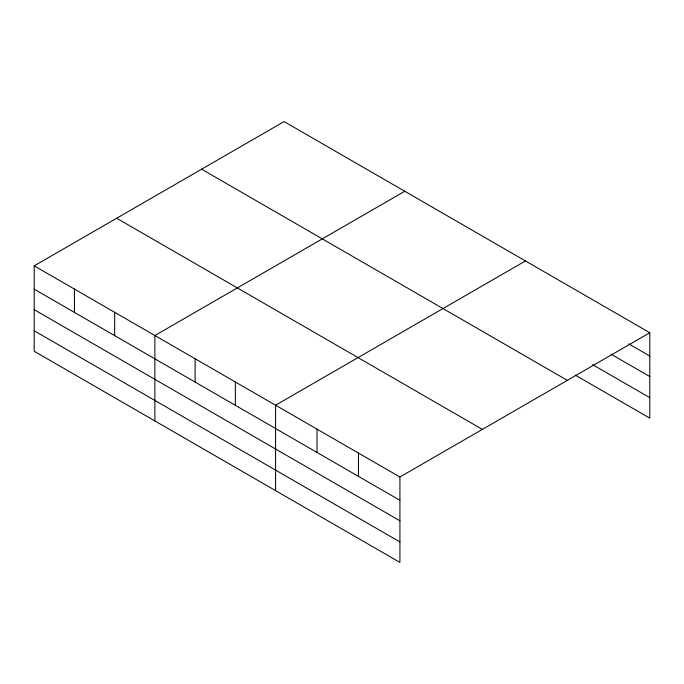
<?xml version="1.0" encoding="UTF-8"?>
<svg xmlns="http://www.w3.org/2000/svg" width="684" height="684" viewBox="0 0 684 684"><rect width="100%" height="100%" fill="white"/><g stroke="black" fill="none" stroke-linecap="round" stroke-linejoin="round"><path stroke-width="1.03" d="M399.918 520.806L399.918 477.004L34.2 265.854L34.2 351.268L399.918 562.41L399.918 520.806L34.2 309.664M575.193 375.071L649.8 418.146L649.8 332.732L284.082 121.59L34.2 265.854M404.766 191.263L154.883 335.536L154.883 420.942M525.457 260.946L275.575 405.21L275.575 490.625M399.918 477.004L649.8 332.732M628.613 343.821L649.8 356.048M611.111 354.209L649.8 376.542M592.695 364.683L649.8 397.652M201.618 169.196L567.335 380.347M116.665 218.247L482.382 429.398M34.2 289.17L399.918 500.32M34.2 330.774L399.918 541.916M358.467 453.073L358.467 476.389M317.025 429.142L317.025 452.457M235.347 381.988L235.347 405.304M195.12 358.758L195.12 382.074M114.655 312.306L114.655 335.622M74.428 289.084L74.428 312.4"/></g></svg>
